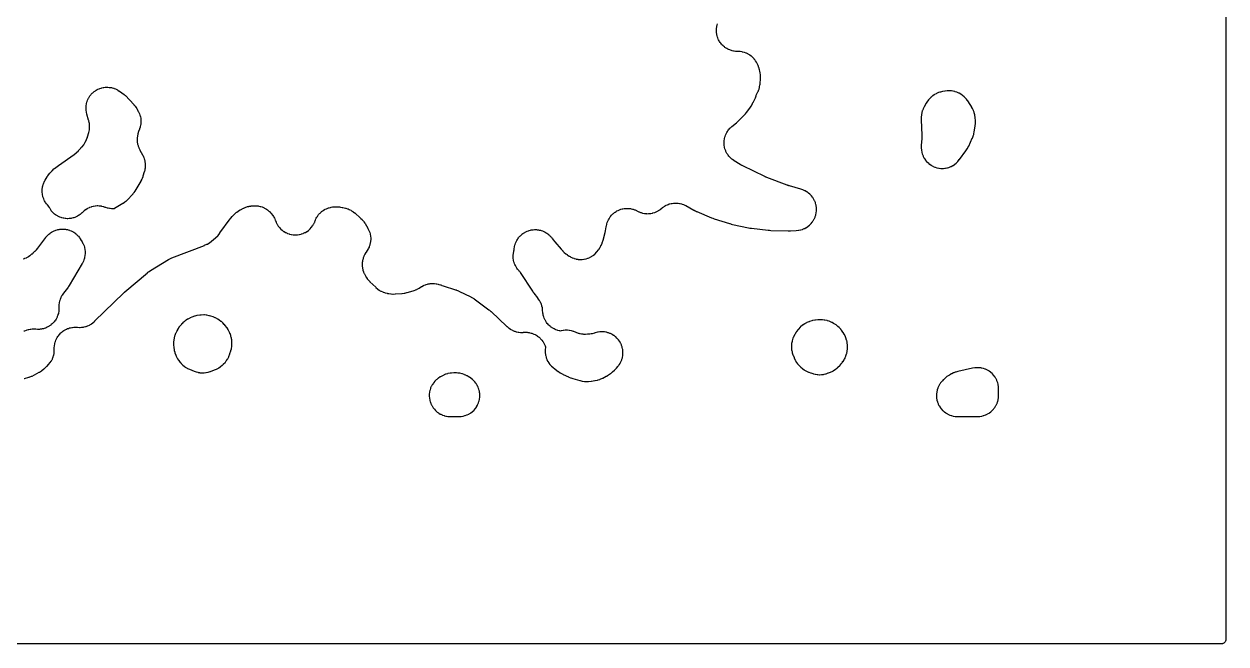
# Model space of a CAD drawing. Header units: millimetres. Extents: x 0 to 300, y 0 to 300.
# Drawn here: x 109.8 to 300.1, y -0.1 to 98 of the extents above; entities that cross this region are included whole.
import ezdxf

# ---------------------------------------------------------------- set-up
doc = ezdxf.new("R2010")
doc.units = ezdxf.units.MM
doc.layers.add('CUT', color=7, linetype='CONTINUOUS')

msp = doc.modelspace()

# ---------------------------------------------------------------- linework, layer by layer
at = {"layer": 'CUT'}
for points in [[(300.1235, 299.3054), (300.1235, 0.6946), (300.1187, 0.5967), (300.1072, 0.5191), (300.0882, 0.4431), (300.0617, 0.3692), (300.0282, 0.2983), (299.9879, 0.2311), (299.9412, 0.1681), (299.8885, 0.11), (299.8304, 0.0573), (299.7674, 0.0106), (299.7002, -0.0297), (299.6293, -0.0632), (299.5555, -0.0896), (299.4794, -0.1087), (299.4018, -0.1202), (299.3039, -0.125), (296.6235, -0.125), (3.375, -0.125)], [(109.7963, 41.8864), (109.8557, 41.9111), (110.5651, 42.1172), (110.6063, 42.1304), (110.9904, 42.2662), (111.0701, 42.2996), (111.4363, 42.478), (111.4746, 42.498), (112.2001, 42.9042), (112.2355, 42.9253), (112.5632, 43.1328), (112.6303, 43.1805), (112.9336, 43.4222), (112.9651, 43.4487), (113.412, 43.8463), (113.4393, 43.8718), (113.6903, 44.1182), (113.741, 44.173), (113.9022, 44.3658), (113.9472, 44.4253), (114.0887, 44.633), (114.1277, 44.6966), (114.2482, 44.9172), (114.2807, 44.9844), (114.379, 45.2157), (114.4048, 45.2857), (114.4799, 45.5255), (114.4987, 45.5977), (114.55, 45.8438), (114.5616, 45.9175), (114.5885, 46.1673), (114.5928, 46.2418), (114.5963, 46.6306), (114.5958, 46.6671), (114.5948, 46.6935), (114.596, 46.8078), (114.6094, 47.0263), (114.6221, 47.1399), (114.6574, 47.356), (114.6814, 47.4678), (114.7381, 47.6793), (114.7732, 47.7881), (114.8508, 47.9929), (114.8966, 48.0976), (114.9943, 48.2935), (115.0504, 48.3931), (115.1673, 48.5783), (115.233, 48.6718), (115.3678, 48.8444), (115.4426, 48.9308), (115.5941, 49.089), (115.6771, 49.1675), (115.8436, 49.3098), (115.9342, 49.3795), (116.1141, 49.5044), (116.2111, 49.5648), (116.4026, 49.671), (116.5052, 49.7213), (116.7064, 49.8078), (116.8136, 49.8476), (117.0224, 49.9135), (117.133, 49.9424), (117.3474, 49.987), (117.4603, 50.0047), (117.6781, 50.0277), (117.7922, 50.0339), (118.0112, 50.035), (118.1254, 50.0298), (118.2051, 50.0221), (118.2404, 50.0196), (118.5992, 50.002), (118.6727, 50.0019), (118.9199, 50.0137), (118.9931, 50.0207), (119.238, 50.0564), (119.3101, 50.0704), (119.5505, 50.1295), (119.6209, 50.1505), (119.8545, 50.2326), (119.9225, 50.2602), (120.1471, 50.3644), (120.2121, 50.3986), (120.4255, 50.524), (120.487, 50.5642), (120.6873, 50.7096), (120.7446, 50.7556), (121.004, 50.9853), (121.0309, 51.0103), (125.5365, 55.4061), (125.5495, 55.4186), (125.6128, 55.4784), (125.626, 55.4907), (125.6526, 55.515), (125.6681, 55.529), (125.744, 55.5959), (125.7598, 55.6096), (129.3481, 58.6611), (129.3639, 58.6743), (129.4143, 58.7156), (129.4848, 58.769), (129.7542, 58.957), (129.8128, 58.9952), (132.6535, 60.7284), (132.6679, 60.737), (132.7045, 60.7586), (132.7871, 60.8029), (133.114, 60.9612), (133.1929, 60.9957), (133.2022, 60.9994), (133.2114, 61.003), (138.3555, 62.9784), (138.3949, 62.9948), (138.7619, 63.16), (138.8377, 63.1993), (139.0849, 63.3459), (139.1558, 63.3935), (139.4767, 63.6363), (139.51, 63.663), (140.1143, 64.176), (140.1484, 64.2068), (140.4604, 64.5058), (140.5227, 64.5732), (140.7963, 64.9076), (140.8243, 64.9439), (142.4364, 67.1761), (142.4485, 67.1926), (142.4877, 67.2448), (142.5432, 67.3132), (142.7599, 67.5599), (142.8076, 67.6109), (143.1617, 67.9674), (143.2057, 68.0094), (143.4009, 68.186), (143.4952, 68.2626), (143.6834, 68.3995), (143.7854, 68.4657), (144.0135, 68.5969), (144.067, 68.6258), (144.5512, 68.8711), (144.5974, 68.8932), (144.8, 68.9846), (144.8953, 69.0225), (145.081, 69.0869), (145.1793, 69.1161), (145.37, 69.1635), (145.4706, 69.1838), (145.6902, 69.2178), (145.741, 69.2245), (145.9607, 69.2485), (146.0152, 69.2531), (146.252, 69.2675), (146.3615, 69.2689), (146.5711, 69.2615), (146.6802, 69.2524), (146.8882, 69.2248), (146.9959, 69.2053), (147.2003, 69.158), (147.3056, 69.1282), (147.5045, 69.0614), (147.6065, 69.0217), (147.7981, 68.9362), (147.8958, 68.8868), (148.0783, 68.7833), (148.1708, 68.7248), (148.3425, 68.6043), (148.429, 68.5371), (148.5884, 68.4007), (148.668, 68.3256), (148.8326, 68.1547), (148.8696, 68.1144), (148.9648, 68.0055), (148.9978, 67.9661), (149.1366, 67.7921), (149.197, 67.7089), (149.3055, 67.5446), (149.3582, 67.4564), (149.4514, 67.2829), (149.4959, 67.1903), (149.5832, 66.9856), (149.6023, 66.9378), (149.6994, 66.678), (149.7286, 66.6102), (149.8378, 66.387), (149.8734, 66.3224), (150.0037, 66.1108), (150.0454, 66.05), (150.1956, 65.8521), (150.2429, 65.7955), (150.4116, 65.6131), (150.4643, 65.5614), (150.6498, 65.3962), (150.7072, 65.3499), (150.9079, 65.2034), (150.9696, 65.1629), (151.1835, 65.0366), (151.2488, 65.0022), (151.474, 64.8972), (151.5423, 64.8693), (151.7766, 64.7867), (151.8473, 64.7655), (152.0885, 64.706), (152.1609, 64.6918), (152.4067, 64.6559), (152.4802, 64.6488), (152.7283, 64.6369), (152.8021, 64.637), (153.0503, 64.6492), (153.1237, 64.6564), (153.3695, 64.6926), (153.4419, 64.7069), (153.683, 64.7668), (153.7536, 64.788), (153.9878, 64.871), (154.0561, 64.899), (154.2811, 65.0043), (154.3464, 65.0387), (154.5601, 65.1654), (154.6217, 65.206), (154.8222, 65.3527), (154.8796, 65.3991), (155.0649, 65.5646), (155.1175, 65.6163), (155.2859, 65.799), (155.3332, 65.8556), (155.4831, 66.0537), (155.5247, 66.1147), (155.6547, 66.3264), (155.6902, 66.391), (155.7991, 66.6144), (155.8282, 66.6822), (155.9081, 66.8967), (155.9296, 66.9503), (156.0285, 67.1797), (156.0794, 67.2831), (156.187, 67.4761), (156.2481, 67.5739), (156.3746, 67.755), (156.4453, 67.8461), (156.5894, 68.0135), (156.669, 68.097), (156.8293, 68.249), (156.9169, 68.324), (157.0917, 68.4591), (157.1864, 68.5248), (157.374, 68.6415), (157.4749, 68.6974), (157.6733, 68.7945), (157.7793, 68.8399), (157.9866, 68.9165), (158.0966, 68.951), (158.3105, 69.0062), (158.4235, 69.0294), (158.6419, 69.0627), (158.7566, 69.0743), (159.0061, 69.0869), (159.0638, 69.0884), (159.4016, 69.0883), (159.47, 69.0862), (159.766, 69.0683), (159.9018, 69.0519), (160.1935, 68.9987), (160.2604, 68.9844), (160.7178, 68.8722), (160.7706, 68.8579), (160.998, 68.7904), (161.1014, 68.7542), (161.2958, 68.6755), (161.3952, 68.6296), (161.5812, 68.5325), (161.6757, 68.4773), (161.8515, 68.3629), (161.9403, 68.2988), (162.1258, 68.151), (162.1678, 68.1158), (163.0964, 67.2997), (163.1406, 67.2588), (163.3272, 67.0764), (163.4088, 66.9878), (163.5559, 66.8099), (163.6277, 66.7132), (163.7719, 66.4957), (163.8038, 66.4446), (164.2236, 65.7324), (164.2518, 65.6816), (164.3684, 65.4587), (164.4168, 65.3532), (164.4993, 65.1466), (164.5368, 65.0367), (164.5978, 64.8227), (164.6239, 64.7096), (164.6628, 64.4906), (164.6773, 64.3753), (164.6937, 64.1535), (164.6964, 64.0374), (164.6902, 63.815), (164.681, 63.6993), (164.6522, 63.4787), (164.6313, 63.3645), (164.5802, 63.148), (164.5478, 63.0365), (164.475, 62.8263), (164.4314, 62.7186), (164.3375, 62.5169), (164.2832, 62.4143), (164.1544, 62.1982), (164.1234, 62.1491), (163.9501, 61.8895), (163.9309, 61.8591), (163.756, 61.5682), (163.7219, 61.5048), (163.6172, 61.2861), (163.5893, 61.2197), (163.5058, 60.9921), (163.4842, 60.9234), (163.4226, 60.6889), (163.4076, 60.6185), (163.3685, 60.3792), (163.3602, 60.3076), (163.3439, 60.0657), (163.3424, 59.9937), (163.3491, 59.7513), (163.3544, 59.6796), (163.384, 59.4389), (163.3961, 59.3679), (163.4533, 59.1083), (163.4717, 59.04), (163.5485, 58.8003), (163.5727, 58.7351), (163.6642, 58.5195), (163.6943, 58.4568), (163.8494, 58.1681), (163.8666, 58.1378), (163.9224, 58.0444), (163.9403, 58.0159), (164.115, 57.751), (164.1545, 57.6965), (164.2956, 57.5191), (164.3397, 57.4683), (164.5583, 57.2384), (164.5821, 57.2145), (165.4856, 56.3447), (165.5125, 56.32), (165.7719, 56.0932), (165.8292, 56.0479), (166.0292, 55.9044), (166.0905, 55.8647), (166.3034, 55.7412), (166.3683, 55.7076), (166.5921, 55.605), (166.6599, 55.5778), (166.8924, 55.4972), (166.9625, 55.4766), (167.2974, 55.3956), (167.3331, 55.3879), (167.5243, 55.3512), (167.558, 55.3455), (167.8769, 55.2992), (167.9449, 55.2924), (168.1748, 55.2799), (168.2432, 55.2792), (168.5652, 55.2907), (168.5993, 55.2927), (169.6263, 55.3756), (169.6639, 55.3795), (170.0165, 55.4257), (170.0907, 55.4392), (170.4369, 55.52), (170.4734, 55.5295), (171.3927, 55.7929), (171.4253, 55.8031), (171.7311, 55.9058), (171.7949, 55.9305), (172.006, 56.0233), (172.0673, 56.0536), (172.3497, 56.2094), (172.3793, 56.2266), (172.756, 56.4572), (172.807, 56.4867), (173.0312, 56.6084), (173.1374, 56.6592), (173.3457, 56.7458), (173.4566, 56.7854), (173.6728, 56.8501), (173.7872, 56.8779), (174.0088, 56.92), (174.1255, 56.9359), (174.3503, 56.9549), (174.468, 56.9587), (174.6935, 56.9544), (174.811, 56.946), (175.0349, 56.9184), (175.1508, 56.898), (175.3707, 56.8475), (175.4839, 56.8152), (175.7253, 56.7327), (175.7805, 56.7122), (175.8975, 56.6654), (175.9365, 56.651), (176.1592, 56.5756), (176.179, 56.5692), (178.1326, 55.9673), (178.1521, 55.9611), (178.2138, 55.9409), (178.2964, 55.9102), (178.5995, 55.7841), (178.6632, 55.7553), (180.559, 54.8267), (180.5744, 54.819), (180.6132, 54.7993), (180.6965, 54.7524), (181.0111, 54.5576), (181.0839, 54.5085), (181.0921, 54.5025), (181.1002, 54.4965), (183.393, 52.7885), (183.4087, 52.7766), (183.4826, 52.7195), (183.5066, 52.7005), (183.544, 52.6699), (183.5524, 52.663), (183.6022, 52.6216), (183.6173, 52.6088), (183.6879, 52.5479), (183.7109, 52.5276), (183.7466, 52.4951), (183.7546, 52.4878), (186.2701, 50.1553), (186.2984, 50.1303), (186.5713, 49.9014), (186.6316, 49.8557), (186.8418, 49.7124), (186.9063, 49.673), (187.1297, 49.5512), (187.1977, 49.5184), (187.4321, 49.4194), (187.5031, 49.3935), (187.7462, 49.3182), (187.8194, 49.2995), (188.0687, 49.2488), (188.1434, 49.2374), (188.3966, 49.2117), (188.472, 49.2078), (188.7265, 49.2073), (188.802, 49.2109), (188.8437, 49.215), (188.8999, 49.2191), (189.1435, 49.2309), (189.2561, 49.2307), (189.4716, 49.2198), (189.5837, 49.2086), (189.797, 49.1764), (189.9074, 49.1542), (190.1166, 49.1011), (190.2242, 49.0681), (190.4271, 48.9947), (190.531, 48.9512), (190.7256, 48.8581), (190.8247, 48.8046), (191.0092, 48.6928), (191.1025, 48.6297), (191.2751, 48.5002), (191.3617, 48.4283), (191.5207, 48.2824), (191.5998, 48.2022), (191.7436, 48.0414), (191.8144, 47.9538), (191.9416, 47.7795), (192.0034, 47.6854), (192.1128, 47.4994), (192.1651, 47.3997), (192.2556, 47.2038), (192.2977, 47.0994), (192.3685, 46.8955), (192.3827, 46.8467), (192.3706, 46.7792), (192.3387, 46.5341), (192.3327, 46.461), (192.3246, 46.2139), (192.3257, 46.1405), (192.3415, 45.8938), (192.3497, 45.8209), (192.3891, 45.5769), (192.4043, 45.5051), (192.4671, 45.266), (192.4892, 45.196), (192.5747, 44.9641), (192.6034, 44.8966), (192.711, 44.674), (192.746, 44.6096), (192.8745, 44.3984), (192.9157, 44.3376), (193.0639, 44.1398), (193.1107, 44.0833), (193.2774, 43.9007), (193.3294, 43.849), (193.5129, 43.6833), (193.5697, 43.6368), (193.8476, 43.4308), (193.8776, 43.4097), (193.893, 43.3994), (193.9063, 43.3888), (194.3764, 43.0309), (194.4084, 43.0078), (194.7157, 42.7982), (194.7831, 42.7572), (195.1105, 42.5806), (195.1457, 42.5627), (196.0149, 42.1504), (196.0453, 42.1368), (196.3342, 42.015), (196.3966, 41.9919), (196.695, 41.8957), (196.7269, 41.8862), (197.8078, 41.5896), (197.8423, 41.581), (198.1693, 41.5075), (198.2393, 41.4952), (198.5716, 41.4526), (198.607, 41.4489), (198.6412, 41.4461), (198.6855, 41.4438), (199.103, 41.4345), (199.1916, 41.4377), (199.6073, 41.477), (199.6513, 41.4824), (200.196, 41.5662), (200.2371, 41.5736), (200.6228, 41.6549), (200.7036, 41.6766), (200.971, 41.7645), (201.0489, 41.795), (201.4074, 41.9585), (201.445, 41.9769), (202.0004, 42.268), (202.0294, 42.284), (202.299, 42.4406), (202.3547, 42.4763), (202.5369, 42.6045), (202.5892, 42.6449), (202.6289, 42.6783), (202.696, 42.7217), (202.9308, 42.8932), (202.9975, 42.9481), (203.2969, 43.224), (203.3279, 43.2541), (203.5912, 43.5261), (203.6169, 43.554), (203.8523, 43.8226), (203.8993, 43.8821), (203.9544, 43.9592), (203.9857, 43.9982), (204.0303, 44.0596), (204.1697, 44.2738), (204.2079, 44.3393), (204.3253, 44.5663), (204.3567, 44.6353), (204.4509, 44.8729), (204.4754, 44.9447), (204.5454, 45.1904), (204.5625, 45.2643), (204.6077, 45.5158), (204.6174, 45.5911), (204.6373, 45.8458), (204.6394, 45.9217), (204.6338, 46.1772), (204.6284, 46.2528), (204.5973, 46.5065), (204.5844, 46.5812), (204.5282, 46.8305), (204.5079, 46.9036), (204.4271, 47.146), (204.3996, 47.2167), (204.2951, 47.4499), (204.2606, 47.5175), (204.1334, 47.7391), (204.0924, 47.8029), (203.9437, 48.0107), (203.8965, 48.0701), (203.7278, 48.2621), (203.675, 48.3165), (203.488, 48.4907), (203.43, 48.5396), (203.2266, 48.6942), (203.164, 48.7371), (202.9461, 48.8707), (202.8796, 48.9071), (202.6495, 49.0183), (202.5797, 49.0479), (202.3397, 49.1357), (202.2672, 49.1581), (202.0197, 49.2215), (201.9453, 49.2366), (201.6927, 49.275), (201.6172, 49.2827), (201.362, 49.2957), (201.2861, 49.2957), (201.0309, 49.2832), (200.9554, 49.2758), (200.7027, 49.2379), (200.6283, 49.2229), (200.2458, 49.1258), (200.2301, 49.1216), (200.1895, 49.1104), (200.1437, 49.0985), (200.1333, 49.0958), (199.7603, 49.0025), (199.7405, 48.9978), (199.6676, 48.9809), (199.6019, 48.9677), (199.4076, 48.9347), (199.3135, 48.9227), (199.1152, 48.9057), (199.0579, 48.9023), (199.022, 48.901), (199.0099, 48.9007), (198.7167, 48.8935), (198.6674, 48.8934), (198.454, 48.8974), (198.3557, 48.9036), (198.168, 48.9234), (198.0705, 48.938), (197.861, 48.9787), (197.8328, 48.9848), (197.679, 49.0313), (197.6226, 49.0499), (196.8634, 49.3233), (196.8285, 49.3349), (196.4977, 49.4363), (196.4266, 49.4544), (196.1844, 49.5036), (196.1118, 49.5148), (195.866, 49.5405), (195.7927, 49.5446), (195.5455, 49.5464), (195.4722, 49.5434), (195.226, 49.5215), (195.1533, 49.5114), (194.9104, 49.4658), (194.839, 49.4488), (194.7577, 49.4252), (194.6317, 49.4447), (194.5241, 49.4668), (194.3201, 49.5189), (194.2151, 49.5513), (194.0171, 49.6228), (193.9156, 49.6651), (193.7254, 49.7554), (193.6286, 49.8073), (193.4479, 49.9154), (193.3565, 49.9764), (193.1871, 50.1015), (193.102, 50.1709), (192.9455, 50.3117), (192.8674, 50.3891), (192.7252, 50.5443), (192.6549, 50.6288), (192.5283, 50.797), (192.4665, 50.8879), (192.3567, 51.0675), (192.3039, 51.1639), (192.2119, 51.3532), (192.1686, 51.4543), (192.0953, 51.6516), (192.062, 51.7563), (192.0079, 51.9598), (191.9849, 52.0672), (191.9507, 52.275), (191.9381, 52.3841), (191.9222, 52.6217), (191.9199, 52.6766), (191.9192, 52.7128), (191.9141, 52.7882), (191.8841, 53.0409), (191.8715, 53.1154), (191.8167, 53.3638), (191.7967, 53.4367), (191.7174, 53.6785), (191.6904, 53.749), (191.5875, 53.9818), (191.5535, 54.0493), (191.4281, 54.2706), (191.3876, 54.3344), (191.1821, 54.6253), (191.1595, 54.6556), (190.5644, 55.4147), (190.5546, 55.4274), (190.5099, 55.4862), (190.4957, 55.5052), (190.471, 55.5391), (190.4652, 55.5471), (190.4348, 55.5896), (190.4256, 55.6027), (190.3835, 55.6633), (190.3701, 55.683), (190.3469, 55.7179), (190.3415, 55.7262), (188.4097, 58.6907), (188.3575, 58.7615), (188.2974, 58.8259), (188.2151, 58.9043), (188.1395, 58.9836), (188.0022, 59.1424), (187.9345, 59.2286), (187.8131, 59.3998), (187.7541, 59.4921), (187.6496, 59.6742), (187.5997, 59.7717), (187.5132, 59.9629), (187.4729, 60.0648), (187.4052, 60.2635), (187.3749, 60.3688), (187.3265, 60.573), (187.3064, 60.6807), (187.2779, 60.8887), (187.2683, 60.9978), (187.2598, 61.2075), (187.2607, 61.3171), (187.2725, 61.5267), (187.2839, 61.6356), (187.3182, 61.8595), (187.3403, 61.9682), (187.341, 61.9707), (187.3556, 62.0424), (187.3584, 62.0604), (187.3678, 62.113), (187.3973, 62.2583), (187.4095, 62.3428), (187.4167, 62.4244), (187.423, 62.4798), (187.4559, 62.7192), (187.4765, 62.8288), (187.5262, 63.0367), (187.5574, 63.1438), (187.6272, 63.3458), (187.6688, 63.4493), (187.7579, 63.6435), (187.8094, 63.7425), (187.9171, 63.927), (187.978, 64.0205), (188.1033, 64.1937), (188.173, 64.2807), (188.3146, 64.4408), (188.3925, 64.5206), (188.5491, 64.6661), (188.6344, 64.7379), (188.8045, 64.8674), (188.8964, 64.9305), (189.0783, 65.0428), (189.1759, 65.0966), (189.3679, 65.1905), (189.4704, 65.2346), (189.6706, 65.3093), (189.7769, 65.3431), (189.9835, 65.3979), (190.0926, 65.4212), (190.3035, 65.4555), (190.4144, 65.468), (190.6276, 65.4815), (190.7392, 65.4831), (190.9528, 65.4758), (191.0639, 65.4665), (191.2758, 65.4382), (191.3855, 65.4181), (191.5935, 65.3693), (191.7008, 65.3386), (191.9031, 65.2697), (192.0068, 65.2286), (192.2014, 65.1403), (192.3006, 65.0893), (192.4856, 64.9823), (192.5793, 64.9218), (192.753, 64.7973), (192.8404, 64.728), (193.0011, 64.5871), (193.0813, 64.5095), (193.2274, 64.3536), (193.2996, 64.2686), (193.4469, 64.077), (193.4798, 64.0319), (193.5938, 63.8674), (193.6257, 63.8246), (193.8145, 63.5895), (193.8316, 63.569), (194.8418, 62.3974), (194.871, 62.3604), (194.8919, 62.3351), (195.0941, 62.1008), (195.1391, 62.053), (195.2975, 61.8987), (195.3465, 61.855), (195.5859, 61.6589), (195.6118, 61.6387), (195.7788, 61.5136), (195.8094, 61.4918), (196.1026, 61.2941), (196.1668, 61.2552), (196.2701, 61.1995), (196.3164, 61.1728), (196.3838, 61.1382), (196.3892, 61.1353), (196.393, 61.1335), (196.5394, 61.0583), (196.6072, 61.0276), (196.8403, 60.9354), (196.9108, 60.9115), (197.1518, 60.8425), (197.2242, 60.8256), (197.4708, 60.7806), (197.5446, 60.7708), (197.7944, 60.7502), (197.8688, 60.7477), (198.1195, 60.7515), (198.1937, 60.7563), (198.4428, 60.7846), (198.5162, 60.7967), (198.7613, 60.8492), (198.8332, 60.8684), (199.072, 60.9447), (199.1417, 60.9708), (199.3719, 61.07), (199.4387, 61.1028), (199.6581, 61.2241), (199.7214, 61.2633), (199.9278, 61.4055), (199.987, 61.4506), (200.1785, 61.6123), (200.233, 61.663), (200.4566, 61.8928), (200.5111, 61.9553), (200.7608, 62.2752), (200.8125, 62.3505), (201.0347, 62.7191), (201.0571, 62.7589), (201.1508, 62.9379), (201.1691, 62.9753), (201.3321, 63.3332), (201.3625, 63.4109), (201.4853, 63.7844), (201.4972, 63.8244), (201.8192, 65.0218), (201.8244, 65.0422), (201.8797, 65.2731), (201.8883, 65.3142), (201.9308, 65.5478), (201.9342, 65.5685), (202.0001, 65.9981), (202.0101, 66.054), (202.0594, 66.2949), (202.0877, 66.4048), (202.1523, 66.6124), (202.1914, 66.719), (202.2763, 66.9191), (202.3257, 67.0213), (202.4301, 67.212), (202.4895, 67.3087), (202.6123, 67.4881), (202.681, 67.5785), (202.8211, 67.7448), (202.8985, 67.8278), (203.0544, 67.9794), (203.1396, 68.0543), (203.3098, 68.1896), (203.4021, 68.2557), (203.5849, 68.3734), (203.6833, 68.43), (203.8769, 68.5289), (203.9804, 68.5755), (204.1829, 68.6547), (204.2905, 68.6907), (204.4999, 68.7493), (204.6106, 68.7745), (204.8247, 68.812), (204.9373, 68.826), (205.1542, 68.8421), (205.2676, 68.8448), (205.485, 68.8392), (205.5982, 68.8307), (205.8139, 68.8035), (205.9257, 68.7837), (206.1376, 68.7352), (206.2468, 68.7044), (206.4529, 68.6351), (206.5586, 68.5936), (206.7826, 68.4924), (206.8338, 68.4678), (207.1341, 68.3137), (207.2007, 68.2835), (207.4295, 68.1928), (207.4986, 68.1691), (207.7351, 68.1007), (207.8062, 68.0838), (208.0481, 68.0384), (208.1205, 68.0284), (208.3657, 68.0065), (208.4387, 68.0035), (208.6848, 68.0052), (208.7578, 68.0092), (209.0026, 68.0346), (209.0749, 68.0456), (209.3162, 68.0943), (209.387, 68.1122), (209.6225, 68.1839), (209.6913, 68.2085), (209.9188, 68.3025), (209.9849, 68.3336), (210.2024, 68.449), (210.2652, 68.4863), (210.4705, 68.6221), (210.5295, 68.6652), (210.8576, 68.9308), (210.8637, 68.9351), (210.9213, 68.9804), (211.103, 69.1127), (211.1964, 69.1739), (211.3809, 69.2824), (211.4799, 69.3342), (211.6742, 69.424), (211.7777, 69.4659), (211.9798, 69.5363), (212.087, 69.5679), (212.2951, 69.6181), (212.4048, 69.639), (212.6168, 69.6687), (212.728, 69.6788), (212.9419, 69.6875), (213.0536, 69.6867), (213.2673, 69.6745), (213.3783, 69.6627), (213.5898, 69.6296), (213.6992, 69.607), (213.9064, 69.5534), (214.0131, 69.5201), (214.214, 69.4465), (214.3169, 69.403), (214.5349, 69.2979), (214.5847, 69.2724), (215.8784, 68.5687), (215.8944, 68.5602), (216.0762, 68.4669), (216.1088, 68.4511), (216.2949, 68.3665), (216.3114, 68.3592), (218.64, 67.3663), (218.6572, 67.3592), (218.8528, 67.2815), (218.8877, 67.2686), (219.0868, 67.2005), (219.1044, 67.1947), (221.529, 66.4311), (221.5462, 66.4259), (221.7417, 66.3694), (221.7765, 66.3602), (221.9745, 66.313), (221.992, 66.309), (224.4956, 65.7744), (224.5133, 65.7709), (224.7133, 65.7331), (224.7488, 65.7273), (224.9505, 65.699), (224.9683, 65.6967), (227.6228, 65.3885), (227.6397, 65.3867), (227.8315, 65.3688), (227.8655, 65.3663), (228.0579, 65.357), (228.0749, 65.3564), (230.784, 65.2861), (230.7983, 65.2858), (230.9733, 65.2846), (231.0035, 65.285), (231.1637, 65.2902), (231.1784, 65.2908), (232.0415, 65.3358), (232.0784, 65.3386), (232.4239, 65.3735), (232.4968, 65.3844), (232.7401, 65.4331), (232.8116, 65.4511), (233.049, 65.5232), (233.1184, 65.5479), (233.3478, 65.6427), (233.4145, 65.674), (233.6336, 65.7905), (233.6969, 65.8282), (233.9038, 65.9654), (233.9631, 66.009), (234.1557, 66.1655), (234.2105, 66.2147), (234.3871, 66.3892), (234.4369, 66.4434), (234.5957, 66.6342), (234.64, 66.693), (234.7796, 66.8982), (234.8181, 66.9611), (234.9371, 67.1788), (234.9693, 67.2451), (235.0667, 67.4733), (235.0923, 67.5424), (235.1672, 67.779), (235.186, 67.8503), (235.2376, 68.093), (235.2494, 68.1658), (235.2773, 68.4124), (235.282, 68.4859), (235.2858, 68.734), (235.2834, 68.8077), (235.2632, 69.055), (235.2536, 69.1281), (235.2096, 69.3723), (235.193, 69.4441), (235.1255, 69.6829), (235.1021, 69.7528), (235.0118, 69.9839), (234.9817, 70.0512), (234.8694, 70.2725), (234.833, 70.3365), (234.6998, 70.546), (234.6573, 70.6061), (234.5045, 70.8017), (234.4564, 70.8575), (234.2853, 71.0373), (234.232, 71.0882), (234.0444, 71.2506), (233.9864, 71.2961), (233.7839, 71.4396), (233.7218, 71.4792), (233.5064, 71.6024), (233.4408, 71.6359), (233.2144, 71.7377), (233.1458, 71.7646), (232.8168, 71.8757), (232.7816, 71.8866), (231.003, 72.3926), (230.9873, 72.3971), (230.9157, 72.4186), (230.8927, 72.4258), (230.8523, 72.4388), (230.8428, 72.442), (230.7926, 72.4587), (230.7772, 72.4639), (230.7066, 72.4885), (230.6839, 72.4967), (230.6442, 72.5115), (230.6348, 72.5151), (227.4161, 73.7472), (227.4018, 73.7528), (227.3365, 73.7788), (227.3155, 73.7874), (227.2787, 73.8029), (227.27, 73.8066), (227.2244, 73.8263), (227.2104, 73.8325), (227.1461, 73.8612), (227.1255, 73.8707), (227.0894, 73.8877), (227.0809, 73.8918), (223.6244, 75.5563), (223.6068, 75.565), (223.5242, 75.6065), (223.4972, 75.6205), (223.455, 75.6432), (223.4456, 75.6483), (223.3893, 75.6792), (223.3722, 75.6888), (223.2918, 75.7347), (223.2657, 75.7501), (223.2247, 75.775), (223.2156, 75.7806), (222.2426, 76.3842), (222.1949, 76.4155), (221.9915, 76.5563), (221.901, 76.6258), (221.7346, 76.7677), (221.6515, 76.846), (221.5, 77.0037), (221.4252, 77.0899), (221.2902, 77.2621), (221.2244, 77.3553), (221.1074, 77.5401), (221.0512, 77.6394), (220.9532, 77.835), (220.9073, 77.9395), (220.8294, 78.1438), (220.7941, 78.2524), (220.737, 78.4635), (220.7128, 78.5751), (220.6771, 78.7908), (220.6641, 78.9043), (220.6502, 79.1225), (220.6487, 79.2367), (220.6566, 79.4552), (220.6665, 79.569), (220.6963, 79.7856), (220.7175, 79.8978), (220.7688, 80.1104), (220.8012, 80.2199), (220.8735, 80.4263), (220.9166, 80.532), (221.0092, 80.7301), (221.0627, 80.831), (221.1747, 81.0188), (221.2379, 81.1138), (221.3681, 81.2896), (221.4406, 81.3778), (221.5877, 81.5396), (221.6687, 81.6201), (221.8525, 81.7855), (221.8959, 81.8226), (222.5988, 82.3941), (222.6139, 82.4068), (222.7831, 82.5518), (222.8124, 82.5782), (222.9738, 82.7318), (222.9879, 82.7455), (223.7684, 83.5275), (223.787, 83.5468), (223.9929, 83.7682), (224.0279, 83.8086), (224.2177, 84.0439), (224.2341, 84.065), (224.6917, 84.6749), (224.7151, 84.7078), (224.927, 85.024), (224.9684, 85.0934), (225.1455, 85.4303), (225.1634, 85.4665), (225.2161, 85.5811), (225.2255, 85.5953), (225.2465, 85.6284), (225.4356, 85.9457), (225.4722, 86.015), (225.5832, 86.2544), (225.6124, 86.3271), (225.7325, 86.6763), (225.7443, 86.7137), (225.7566, 86.7564), (226.0079, 87.303), (226.023, 87.3379), (226.1564, 87.671), (226.1811, 87.743), (226.2521, 87.9893), (226.2695, 88.0634), (226.334, 88.4164), (226.3399, 88.454), (226.3832, 88.7845), (226.3868, 88.8174), (226.4139, 89.1279), (226.4168, 89.194), (226.4168, 89.5057), (226.416, 89.5388), (226.4013, 89.877), (226.3979, 89.9226), (226.3534, 90.3509), (226.3385, 90.4411), (226.2428, 90.861), (226.2313, 90.9052), (226.1917, 91.0407), (226.1779, 91.0833), (226.0359, 91.4809), (226.0008, 91.5634), (225.8288, 91.9096), (225.7891, 91.9798), (225.6309, 92.2281), (225.5895, 92.2869), (225.4407, 92.4778), (225.3939, 92.5324), (225.2277, 92.7084), (225.176, 92.7583), (224.9939, 92.9179), (224.9377, 92.9626), (224.7414, 93.1043), (224.6812, 93.1436), (224.4723, 93.2661), (224.4087, 93.2994), (224.1893, 93.4017), (224.1228, 93.4289), (223.8946, 93.5099), (223.8258, 93.5308), (223.5911, 93.5899), (223.5206, 93.6041), (223.1912, 93.6547), (223.1224, 93.662), (222.7178, 93.6868), (222.6881, 93.6881), (222.5819, 93.6904), (222.4723, 93.6981), (222.263, 93.7231), (222.1546, 93.7413), (221.9487, 93.7863), (221.8426, 93.815), (221.642, 93.8796), (221.5391, 93.9183), (221.3457, 94.0019), (221.247, 94.0504), (221.0625, 94.1523), (220.9689, 94.2101), (220.7952, 94.3292), (220.7076, 94.3957), (220.5461, 94.5311), (220.4654, 94.6058), (220.3177, 94.7561), (220.2445, 94.8381), (220.112, 95.002), (220.0471, 95.0907), (219.931, 95.2666), (219.8749, 95.3612), (219.7763, 95.5474), (219.7296, 95.6469), (219.6494, 95.8418), (219.6125, 95.9454), (219.5514, 96.1471), (219.5247, 96.2537), (219.4834, 96.4603), (219.467, 96.5691), (219.4458, 96.7787), (219.44, 96.8885), (219.4391, 97.0992), (219.4439, 97.2091), (219.4633, 97.4189), (219.4787, 97.5278), (219.5182, 97.7348), (219.544, 97.8417), (219.6033, 98.0439)], [(109.645, 60.836), (109.8819, 60.9099), (109.951, 60.9352), (110.1797, 61.0318), (110.2461, 61.0637), (110.4642, 61.1819), (110.5272, 61.2201), (110.733, 61.3589), (110.792, 61.403), (111.0597, 61.6242), (111.0875, 61.6483), (111.2216, 61.7705), (111.2436, 61.7913), (111.3516, 61.8979), (111.5195, 62.0418), (111.5678, 62.087), (111.7239, 62.2464), (111.7681, 62.2956), (111.9663, 62.5368), (111.9867, 62.5628), (113.2291, 64.2165), (113.2636, 64.2602), (113.4178, 64.4457), (113.493, 64.5278), (113.6447, 64.6778), (113.7276, 64.7521), (113.8932, 64.8866), (113.9829, 64.9525), (114.1609, 65.0702), (114.2566, 65.1271), (114.4452, 65.2268), (114.546, 65.274), (114.7434, 65.3549), (114.8484, 65.3921), (115.0528, 65.4534), (115.1608, 65.4801), (115.3702, 65.5211), (115.4804, 65.5372), (115.6927, 65.5576), (115.804, 65.5628), (116.0173, 65.5624), (116.1285, 65.5567), (116.3408, 65.5355), (116.4509, 65.519), (116.6601, 65.4772), (116.7681, 65.45), (116.9722, 65.388), (117.077, 65.3504), (117.2741, 65.2687), (117.3748, 65.2211), (117.5629, 65.1206), (117.6585, 65.0634), (117.8359, 64.945), (117.9254, 64.8788), (118.0905, 64.7437), (118.1731, 64.669), (118.3242, 64.5184), (118.3991, 64.436), (118.5348, 64.2714), (118.6014, 64.1821), (118.7359, 63.9819), (118.7658, 63.9349), (118.9871, 63.568), (119.0147, 63.5196), (119.1291, 63.307), (119.1771, 63.2064), (119.2595, 63.0094), (119.2974, 62.9046), (119.3601, 62.7005), (119.3876, 62.5925), (119.4301, 62.3833), (119.4469, 62.2731), (119.4688, 62.0607), (119.4747, 61.9494), (119.4758, 61.7359), (119.4708, 61.6246), (119.451, 61.412), (119.4352, 61.3017), (119.3947, 61.0921), (119.3683, 60.9838), (119.3075, 60.7791), (119.2706, 60.674), (119.1901, 60.4762), (119.1431, 60.3752), (119.0307, 60.1615), (119.0036, 60.1128), (116.9582, 56.6474), (116.9402, 56.6179), (116.851, 56.4768), (116.8321, 56.4478), (116.7952, 56.3931), (116.7754, 56.3648), (116.6778, 56.2293), (116.6572, 56.2015), (116.0604, 55.4236), (116.0387, 55.394), (115.8414, 55.1092), (115.8025, 55.0469), (115.6818, 54.8308), (115.6491, 54.7649), (115.5498, 54.5382), (115.5236, 54.4695), (115.4467, 54.2343), (115.4273, 54.1634), (115.3735, 53.9218), (115.361, 53.8494), (115.3307, 53.6037), (115.3253, 53.5304), (115.3189, 53.283), (115.3189, 53.2463), (115.3191, 53.2361), (115.3248, 52.9668), (115.3219, 52.8576), (115.306, 52.6459), (115.2924, 52.5361), (115.2561, 52.3272), (115.2319, 52.2192), (115.1756, 52.0148), (115.141, 51.9097), (115.0651, 51.7117), (115.0205, 51.6104), (114.9257, 51.4207), (114.8715, 51.3242), (114.7588, 51.1446), (114.6955, 51.0538), (114.5659, 50.886), (114.4941, 50.8018), (114.3489, 50.6473), (114.2692, 50.5705), (114.1097, 50.4308), (114.023, 50.3621), (113.8506, 50.2385), (113.7577, 50.1785), (113.5741, 50.0723), (113.4758, 50.0216), (113.2828, 49.9336), (113.18, 49.8927), (112.9795, 49.8239), (112.8732, 49.7931), (112.6669, 49.7441), (112.5581, 49.7237), (112.348, 49.695), (112.2378, 49.6853), (112.0259, 49.677), (111.9152, 49.678), (111.6759, 49.6919), (111.6207, 49.6965), (111.5051, 49.7089), (111.4307, 49.7132), (111.1793, 49.7153), (111.1048, 49.7122), (110.8545, 49.6897), (110.7806, 49.6794), (110.5337, 49.6324), (110.4612, 49.6149), (110.2201, 49.5439), (110.1496, 49.5193), (109.849, 49.3977), (109.789, 49.3754)]]:
    msp.add_lwpolyline(points, dxfattribs=at)
for points in [[(116.929, 67.2193), (116.718, 67.2114), (116.6078, 67.2126), (116.3971, 67.2251), (116.2876, 67.237), (116.079, 67.2698), (115.9711, 67.2921), (115.7667, 67.3449), (115.6615, 67.3776), (115.4631, 67.4498), (115.3616, 67.4925), (115.1711, 67.5836), (115.0741, 67.6359), (114.8934, 67.7449), (114.8019, 67.8063), (114.6325, 67.9323), (114.5474, 68.0023), (114.3909, 68.1441), (114.313, 68.2219), (114.1709, 68.3781), (114.1008, 68.4631), (114.0824, 68.4878), (113.9837, 68.6909), (113.948, 68.7562), (113.8168, 68.9701), (113.7748, 69.0315), (113.5485, 69.3303), (113.5326, 69.3506), (113.5195, 69.3666), (113.5088, 69.38), (113.398, 69.5207), (113.3636, 69.5668), (113.2196, 69.7699), (113.158, 69.8669), (113.0494, 70.0584), (112.9978, 70.1611), (112.909, 70.3626), (112.8681, 70.47), (112.8, 70.6794), (112.7701, 70.7903), (112.7235, 71.0056), (112.7049, 71.119), (112.6802, 71.3378), (112.6731, 71.4525), (112.6706, 71.6726), (112.675, 71.7851), (112.6756, 71.7929), (112.6947, 72.0068), (112.7048, 72.0784), (112.7289, 72.2147), (112.745, 72.2982), (112.7648, 72.3847), (112.8248, 72.5966), (112.8616, 72.7055), (112.9426, 72.9103), (112.9902, 73.0149), (113.1046, 73.2361), (113.1323, 73.2865), (113.4625, 73.8527), (113.473, 73.8703), (113.5121, 73.9347), (113.5488, 73.9914), (113.6618, 74.1547), (113.7194, 74.2309), (113.8469, 74.3857), (113.8848, 74.4295), (113.9092, 74.4562), (113.9174, 74.4651), (114.1902, 74.7577), (114.2007, 74.7688), (114.2275, 74.7968), (114.2895, 74.8568), (114.5391, 75.0808), (114.6001, 75.1317), (114.6073, 75.1374), (114.6146, 75.143), (115.2382, 75.6205), (117.7224, 77.3656), (117.7562, 77.3907), (118.0677, 77.6364), (118.1308, 77.6921), (118.4132, 77.9707), (118.4424, 78.001), (118.6198, 78.1967), (118.7333, 78.3153), (118.7753, 78.3631), (118.8118, 78.4082), (118.9587, 78.5702), (118.9869, 78.6031), (119.244, 78.9212), (119.2946, 78.9917), (119.4511, 79.2383), (119.4934, 79.3141), (119.6717, 79.6821), (119.6895, 79.7218), (119.6906, 79.7244), (119.7029, 79.7559), (119.7616, 79.9171), (119.8316, 80.0805), (119.858, 80.1519), (119.9655, 80.4945), (119.976, 80.5311), (120.0562, 80.8402), (120.0654, 80.88), (120.1421, 81.2579), (120.154, 81.3388), (120.1795, 81.6131), (120.1826, 81.6948), (120.1784, 81.9702), (120.1728, 82.0518), (120.139, 82.3251), (120.1247, 82.4056), (120.0366, 82.781), (120.0262, 82.8205), (119.7564, 83.7435), (119.7419, 83.7981), (119.685, 84.0358), (119.6642, 84.1467), (119.6349, 84.361), (119.6252, 84.4734), (119.6173, 84.6895), (119.6187, 84.8023), (119.6322, 85.0181), (119.6448, 85.1302), (119.6795, 85.3437), (119.7031, 85.454), (119.7588, 85.6629), (119.7932, 85.7704), (119.8692, 85.9728), (119.9141, 86.0763), (120.0098, 86.2702), (120.0647, 86.3688), (120.1791, 86.5523), (120.2435, 86.645), (120.3755, 86.8162), (120.4487, 86.9021), (120.597, 87.0595), (120.6783, 87.1377), (120.8414, 87.2796), (120.9301, 87.3494), (121.1065, 87.4745), (121.2016, 87.5352), (121.3895, 87.6422), (121.4902, 87.6932), (121.6877, 87.7811), (121.7929, 87.8219), (121.9982, 87.8899), (122.1069, 87.92), (122.3179, 87.9674), (122.4291, 87.9866), (122.6437, 88.0129), (122.7562, 88.0211), (122.9724, 88.026), (123.0852, 88.023), (123.3008, 88.0065), (123.4127, 87.9923), (123.6257, 87.9546), (123.7357, 87.9294), (123.971, 87.8632), (124.0163, 87.8492), (124.0608, 87.8331), (124.284, 87.7459), (124.385, 87.7006), (124.5742, 87.6047), (124.6703, 87.5498), (124.8726, 87.4211), (124.9186, 87.3902), (125.6688, 86.8599), (125.7222, 86.8197), (125.7801, 86.7734), (125.827, 86.727), (125.8601, 86.6929), (127.1646, 85.2892), (127.2104, 85.2367), (127.3943, 85.0129), (127.5014, 84.8627), (127.6402, 84.6438), (127.6907, 84.5579), (127.8912, 84.1944), (127.9174, 84.144), (128.0254, 83.9229), (128.0701, 83.8184), (128.1457, 83.6143), (128.1765, 83.5164), (128.1818, 83.4982), (128.2269, 83.3251), (128.229, 83.3166), (128.2687, 83.104), (128.2839, 82.9922), (128.3023, 82.7767), (128.3064, 82.6639), (128.3035, 82.4477), (128.2964, 82.3351), (128.2721, 82.1202), (128.2539, 82.0088), (128.2085, 81.7974), (128.1793, 81.6884), (128.1046, 81.4555), (128.086, 81.4022), (127.9434, 81.0235), (127.9314, 80.9891), (127.8259, 80.6624), (127.8069, 80.5921), (127.7542, 80.3525), (127.742, 80.2807), (127.7125, 80.0371), (127.7072, 79.9645), (127.7011, 79.7193), (127.7028, 79.6465), (127.7203, 79.4017), (127.7289, 79.3294), (127.7697, 79.0875), (127.7852, 79.0164), (127.849, 78.7795), (127.8713, 78.7102), (127.9574, 78.4804), (127.9862, 78.4136), (128.1369, 78.1051), (128.1537, 78.0728), (128.5618, 77.3302), (128.5906, 77.2741), (128.7088, 77.0277), (128.7569, 76.9112), (128.8367, 76.6831), (128.8717, 76.5619), (128.9328, 76.2956), (128.9443, 76.2385), (128.9513, 76.1911), (128.9799, 75.9604), (128.988, 75.8535), (128.994, 75.648), (128.9921, 75.5407), (128.9787, 75.3355), (128.9667, 75.2289), (128.9341, 75.0259), (128.9121, 74.9209), (128.8538, 74.6959), (128.8392, 74.6443), (128.6146, 73.9197), (128.5933, 73.8574), (128.4933, 73.5904), (128.4402, 73.4701), (128.3101, 73.2164), (128.2784, 73.1587), (127.3577, 71.5929), (127.33, 71.5482), (127.2056, 71.3574), (127.1442, 71.2721), (127.0905, 71.2043), (127.0511, 71.1498), (127.0167, 71.092), (126.9875, 71.0314), (126.9862, 71.0278), (126.1805, 70.1807), (126.1453, 70.1453), (125.9896, 69.9953), (125.9147, 69.9293), (125.7659, 69.8092), (125.6856, 69.7499), (125.5061, 69.6294), (125.4641, 69.6024), (124.1439, 68.7973), (124.0565, 68.7888), (123.9466, 68.7835), (123.7358, 68.7834), (123.6259, 68.7887), (123.416, 68.8091), (123.3071, 68.8249), (123.1002, 68.8654), (122.9933, 68.8917), (122.7649, 68.9598), (122.7157, 68.9757), (122.6669, 68.9942), (122.5557, 69.0395), (122.5026, 69.0589), (122.4482, 69.0742), (122.1205, 69.1537), (122.0459, 69.1679), (121.7922, 69.203), (121.7165, 69.2097), (121.4607, 69.2193), (121.3847, 69.2184), (121.1291, 69.2025), (121.0536, 69.194), (120.8009, 69.1526), (120.7266, 69.1365), (120.4794, 69.0701), (120.407, 69.0468), (120.1676, 68.956), (120.098, 68.9255), (119.8689, 68.8112), (119.8026, 68.774), (119.5861, 68.6374), (119.5239, 68.5937), (119.322, 68.4362), (119.2645, 68.3865), (119.0164, 68.1493), (118.9756, 68.1122), (118.7953, 67.9559), (118.7086, 67.8878), (118.5365, 67.7655), (118.4437, 67.7061), (118.2606, 67.6011), (118.1625, 67.5509), (117.9701, 67.464), (117.8676, 67.4236), (117.6678, 67.3556), (117.5618, 67.3253), (117.3563, 67.277), (117.248, 67.257), (117.0388, 67.2288)], [(253.4194, 75.6763), (253.4835, 75.6368), (253.7056, 75.5148), (253.7732, 75.4819), (254.0063, 75.3824), (254.0769, 75.3563), (254.3186, 75.2804), (254.3914, 75.2614), (254.6395, 75.2098), (254.7139, 75.1981), (254.9658, 75.1712), (255.041, 75.1669), (255.2944, 75.1651), (255.3695, 75.1683), (255.6219, 75.1915), (255.6963, 75.2021), (255.9452, 75.2501), (256.0182, 75.268), (256.2611, 75.3405), (256.332, 75.3655), (256.5665, 75.4616), (256.6346, 75.4935), (256.8585, 75.6123), (256.9231, 75.6508), (257.1341, 75.7912), (257.1946, 75.8359), (257.3907, 75.9964), (257.4465, 76.0469), (257.6258, 76.226), (257.6763, 76.2817), (257.9012, 76.556), (257.9243, 76.5857), (258.931, 77.9454), (258.9532, 77.9772), (259.1552, 78.2813), (259.1948, 78.3479), (259.3647, 78.671), (259.3819, 78.7057), (259.9589, 79.9526), (259.9724, 79.9837), (260.0937, 80.2799), (260.1166, 80.3438), (260.1841, 80.5624), (260.2012, 80.6281), (260.2679, 80.9411), (260.2743, 80.9745), (260.4202, 81.8493), (260.4261, 81.8921), (260.4702, 82.2968), (260.4747, 82.383), (260.4732, 82.6737), (260.4678, 82.7599), (260.4195, 83.1641), (260.4132, 83.2068), (260.3408, 83.6146), (260.3336, 83.6501), (260.2579, 83.9832), (260.2385, 84.053), (260.1621, 84.2847), (260.1361, 84.3523), (260.0379, 84.5757), (260.0056, 84.6406), (259.8391, 84.9387), (259.8207, 84.9699), (259.4142, 85.6224), (259.3952, 85.6514), (259.21, 85.9206), (259.1681, 85.9758), (259.0188, 86.1553), (258.9721, 86.2065), (258.7411, 86.4376), (258.7161, 86.4615), (258.7001, 86.4761), (258.6744, 86.4985), (258.4275, 86.7045), (258.3732, 86.7458), (258.1842, 86.8766), (258.1265, 86.9128), (257.8654, 87.0608), (257.804, 87.092), (257.5243, 87.2186), (257.4597, 87.2443), (257.2382, 87.321), (257.1715, 87.3407), (256.9439, 87.3969), (256.8757, 87.4104), (256.6439, 87.4455), (256.5747, 87.4528), (256.3407, 87.4665), (256.2711, 87.4674), (256.0369, 87.4597), (255.9675, 87.4542), (255.642, 87.4135), (255.6076, 87.4084), (255.2844, 87.3528), (255.2472, 87.3455), (254.8987, 87.2675), (254.8257, 87.2473), (254.5836, 87.1671), (254.513, 87.1398), (254.28, 87.0359), (254.2124, 87.0016), (253.991, 86.8751), (253.9272, 86.8343), (253.7194, 86.6863), (253.66, 86.6393), (253.3912, 86.4043), (253.3633, 86.3787), (253.3478, 86.3637), (253.3228, 86.3383), (253.0921, 86.0933), (253.0456, 86.0391), (252.8979, 85.8494), (252.8568, 85.7911), (252.6759, 85.5074), (252.6574, 85.4769), (252.3531, 84.946), (252.3361, 84.9148), (252.1835, 84.6172), (252.1541, 84.5526), (252.0653, 84.3307), (252.0421, 84.2637), (251.9744, 84.0345), (251.9575, 83.9656), (251.9024, 83.685), (251.8919, 83.6139), (251.8626, 83.3192), (251.8589, 83.2465), (251.8578, 82.9031), (251.8585, 82.8667), (251.967, 80.438), (251.968, 80.4052), (251.9705, 80.2467), (251.9706, 80.2139), (251.9698, 80.1512), (251.9689, 80.1184), (251.9623, 79.96), (251.9604, 79.9273), (251.8821, 78.8178), (251.8804, 78.7802), (251.873, 78.4256), (251.8751, 78.3504), (251.8949, 78.0977), (251.9044, 78.0231), (251.9491, 77.7736), (251.966, 77.7003), (252.0351, 77.4565), (252.0592, 77.3852), (252.152, 77.1495), (252.183, 77.0809), (252.2987, 76.8555), (252.3364, 76.7903), (252.4738, 76.5774), (252.5177, 76.5163), (252.6755, 76.318), (252.7252, 76.2616), (252.9018, 76.0799), (252.9569, 76.0286), (253.1506, 75.8652), (253.2105, 75.8196)], [(134.0642, 45.1123), (134.104, 45.0429), (134.2502, 44.8169), (134.297, 44.7521), (134.5337, 44.4589), (134.5597, 44.4285), (134.6585, 44.3185), (134.6819, 44.2935), (134.9083, 44.0632), (134.9585, 44.0165), (135.1345, 43.8672), (135.1886, 43.8253), (135.3773, 43.6924), (135.435, 43.6555), (135.6349, 43.5401), (135.6957, 43.5086), (135.9888, 43.373), (136.0202, 43.3593), (136.7143, 43.0754), (136.7449, 43.0637), (137.0356, 42.9592), (137.0981, 42.9397), (137.3115, 42.8831), (137.3755, 42.8691), (137.593, 42.8312), (137.6579, 42.8227), (137.8693, 42.8044), (137.9379, 42.8016), (138.237, 42.8027), (138.314, 42.807), (138.5619, 42.8332), (138.6364, 42.8449), (138.885, 42.8965), (138.958, 42.9155), (139.2971, 43.0219), (139.3328, 43.034), (139.9376, 43.2573), (139.9723, 43.2711), (140.2966, 43.4093), (140.3639, 43.4419), (140.5847, 43.5629), (140.6485, 43.602), (140.8564, 43.7441), (140.9159, 43.7893), (141.1859, 44.0158), (141.214, 44.0406), (141.3659, 44.1813), (141.3917, 44.2063), (141.6288, 44.4479), (141.6767, 44.5014), (141.8291, 44.6892), (141.8716, 44.747), (142.005, 44.9474), (142.0463, 45.0172), (142.2072, 45.3257), (142.2441, 45.4081), (142.3947, 45.8061), (142.4094, 45.8488), (142.5464, 46.2881), (142.5555, 46.3198), (142.6352, 46.6204), (142.6493, 46.6849), (142.6873, 46.9038), (142.6958, 46.9692), (142.7147, 47.1907), (142.7175, 47.2566), (142.717, 47.5675), (142.7162, 47.6005), (142.7116, 47.7046), (142.7093, 47.7386), (142.6804, 48.0593), (142.6712, 48.1269), (142.6301, 48.3532), (142.6149, 48.4198), (142.5536, 48.6415), (142.5325, 48.7064), (142.4193, 49.0077), (142.4066, 49.0394), (142.3241, 49.2322), (142.3072, 49.2689), (142.139, 49.6105), (142.0995, 49.681), (141.9542, 49.9109), (141.9074, 49.9768), (141.6709, 50.2752), (141.645, 50.3062), (141.5224, 50.445), (141.4988, 50.4705), (141.2705, 50.7064), (141.2198, 50.7542), (141.0419, 50.9071), (140.9871, 50.95), (140.7197, 51.1403), (140.6908, 51.1598), (140.4996, 51.2831), (140.4657, 51.3037), (140.1418, 51.4893), (140.0711, 51.5251), (139.8272, 51.6329), (139.7532, 51.6611), (139.3979, 51.7756), (139.3599, 51.7868), (139.1754, 51.8359), (139.1335, 51.8457), (138.7359, 51.9276), (138.6508, 51.9402), (138.3621, 51.9662), (138.276, 51.969), (137.8703, 51.9595), (137.8273, 51.9572), (137.6642, 51.9441), (137.6215, 51.9395), (137.2201, 51.8842), (137.1358, 51.8677), (136.8554, 51.7961), (136.7735, 51.7702), (136.3948, 51.6263), (136.3551, 51.6099), (136.0854, 51.4895), (136.0536, 51.4745), (135.7571, 51.3254), (135.6958, 51.2909), (135.4947, 51.1652), (135.4368, 51.1252), (135.2483, 50.9814), (135.1944, 50.9362), (134.9502, 50.7116), (134.9249, 50.6871), (134.7334, 50.4938), (134.7108, 50.47), (134.5027, 50.2408), (134.4607, 50.1904), (134.3266, 50.0144), (134.2891, 49.9605), (134.1708, 49.7737), (134.1381, 49.7167), (133.9956, 49.4419), (133.9812, 49.4125), (133.8221, 49.0703), (133.8066, 49.0344), (133.6686, 48.6925), (133.6431, 48.6186), (133.5702, 48.3656), (133.5524, 48.2894), (133.5059, 48.0302), (133.4961, 47.9527), (133.4764, 47.69), (133.4746, 47.6119), (133.485, 47.2434), (133.4871, 47.2044), (133.5146, 46.8592), (133.5192, 46.8168), (133.5735, 46.4189), (133.5898, 46.3353), (133.6601, 46.0573), (133.6856, 45.976), (133.827, 45.6003), (133.8432, 45.5608), (133.8768, 45.4846), (133.894, 45.4485)], [(232.5957, 43.8932), (232.6239, 43.8644), (232.7569, 43.7355), (232.785, 43.7095), (233.0567, 43.4715), (233.1167, 43.424), (233.3269, 43.2743), (233.3915, 43.2331), (233.6157, 43.1054), (233.6841, 43.0709), (234.0142, 42.9246), (234.0496, 42.91), (234.3339, 42.8008), (234.3706, 42.7878), (234.7191, 42.6741), (234.7941, 42.6538), (235.0501, 42.5984), (235.1268, 42.5859), (235.1392, 42.5845), (235.146, 42.583), (235.4019, 42.5393), (235.4785, 42.5301), (235.7375, 42.5125), (235.8146, 42.5112), (236.0741, 42.52), (236.1509, 42.5265), (236.4082, 42.5614), (236.4839, 42.5757), (236.7364, 42.6366), (236.8103, 42.6584), (237.1531, 42.7789), (237.1891, 42.7926), (237.4838, 42.9134), (237.52, 42.9293), (237.8576, 43.0886), (237.9273, 43.1261), (238.1553, 43.2644), (238.2208, 43.3089), (238.518, 43.5346), (238.5489, 43.5593), (238.659, 43.6523), (238.6897, 43.6797), (238.9717, 43.9453), (239.0283, 44.0048), (239.2081, 44.2152), (239.258, 44.2804), (239.2973, 44.3381), (239.3556, 44.4133), (239.3758, 44.4406), (239.4778, 44.5853), (239.4968, 44.6135), (239.6695, 44.8832), (239.7035, 44.9419), (239.8092, 45.1449), (239.8379, 45.2064), (239.925, 45.418), (239.9481, 45.4819), (240.0432, 45.7876), (240.0525, 45.8203), (240.0567, 45.8364), (240.0656, 45.8742), (240.1404, 46.2324), (240.1523, 46.3091), (240.1793, 46.5691), (240.1834, 46.6466), (240.1839, 47.0125), (240.183, 47.0513), (240.1779, 47.1529), (240.1748, 47.193), (240.1361, 47.5697), (240.1236, 47.649), (240.0677, 47.9137), (240.0469, 47.9913), (239.93, 48.3514), (239.9165, 48.3892), (239.8886, 48.4619), (239.8724, 48.5008), (239.7098, 48.8627), (239.671, 48.9375), (239.527, 49.1816), (239.4802, 49.2516), (239.242, 49.5689), (239.2158, 49.6019), (239.145, 49.6861), (239.1222, 49.712), (238.9016, 49.9512), (238.8525, 49.9998), (238.6801, 50.1557), (238.6268, 50.1996), (238.4409, 50.3393), (238.3839, 50.3782), (238.1071, 50.5492), (238.0779, 50.5663), (238.0444, 50.5904), (237.9829, 50.6302), (237.7645, 50.7572), (237.6933, 50.7937), (237.3919, 50.9287), (237.3109, 50.9596), (237.0327, 51.0478), (236.9487, 51.0693), (236.5894, 51.1395), (236.5122, 51.1505), (236.2398, 51.1752), (236.1706, 51.1783), (235.9493, 51.1781), (235.9126, 51.1824), (235.8359, 51.1875), (235.5774, 51.1915), (235.5007, 51.1888), (235.1401, 51.1579), (235.1019, 51.1537), (235.0861, 51.1515), (235.043, 51.1443), (234.6386, 51.0651), (234.5539, 51.0434), (234.1614, 50.9182), (234.1201, 50.9037), (234.0811, 50.8888), (234.0507, 50.8763), (233.7662, 50.7529), (233.7071, 50.7241), (233.5122, 50.6187), (233.4558, 50.5849), (233.1969, 50.4143), (233.1698, 50.3956), (233.1243, 50.3627), (233.0902, 50.3366), (232.7759, 50.0812), (232.7124, 50.0233), (232.429, 49.7342), (232.3705, 49.667), (232.1047, 49.3232), (232.0529, 49.2469), (231.8307, 48.8733), (231.8083, 48.833), (231.7787, 48.7756), (231.7596, 48.7356), (231.5901, 48.3535), (231.5589, 48.2705), (231.4351, 47.8712), (231.4232, 47.8285), (231.422, 47.8239), (231.4136, 47.7856), (231.3436, 47.4229), (231.3327, 47.3452), (231.3096, 47.0823), (231.3068, 47.004), (231.3109, 46.7401), (231.3162, 46.6619), (231.3474, 46.3998), (231.3607, 46.3226), (231.4188, 46.0651), (231.44, 45.9897), (231.5579, 45.6396), (231.5714, 45.6028), (231.7288, 45.2048), (231.7446, 45.1677), (231.9028, 44.8225), (231.9402, 44.7511), (232.0787, 44.5178), (232.1235, 44.4508), (232.2859, 44.2335), (232.3375, 44.1716)], [(174.2296, 37.9059), (174.259, 37.8388), (174.369, 37.6178), (174.4048, 37.5539), (174.5355, 37.3445), (174.5772, 37.2843), (174.7275, 37.0885), (174.7749, 37.0326), (174.9433, 36.8522), (174.9958, 36.8012), (175.1809, 36.6378), (175.238, 36.592), (175.4379, 36.4472), (175.4993, 36.4072), (175.7122, 36.2823), (175.7771, 36.2484), (176.001, 36.1446), (176.0689, 36.117), (176.3018, 36.0353), (176.372, 36.0144), (176.6117, 35.9555), (176.6836, 35.9414), (176.9278, 35.9058), (177.0007, 35.8988), (177.3457, 35.8821), (177.3824, 35.8812), (177.4396, 35.8812), (177.4685, 35.8812), (177.6532, 35.8812), (177.7019, 35.8812), (178.1954, 35.8812), (178.5519, 35.8813), (178.5898, 35.8822), (178.9467, 35.9), (179.0221, 35.9076), (179.2746, 35.9456), (179.3489, 35.9607), (179.5962, 36.0237), (179.6687, 36.046), (179.9085, 36.1334), (179.9784, 36.1628), (180.2084, 36.2736), (180.2749, 36.3099), (180.4927, 36.443), (180.5554, 36.4857), (180.7588, 36.6399), (180.8169, 36.6887), (181.004, 36.8624), (181.0569, 36.9166), (181.2257, 37.1081), (181.273, 37.1674), (181.4219, 37.3747), (181.463, 37.4384), (181.5906, 37.6595), (181.6251, 37.727), (181.73, 37.9597), (181.7577, 38.0303), (181.8389, 38.2723), (181.8594, 38.3453), (181.9161, 38.5942), (181.9292, 38.6688), (181.9608, 38.9221), (181.9664, 38.9977), (181.9727, 39.2529), (181.9707, 39.3287), (181.9515, 39.5833), (181.9421, 39.6585), (181.8976, 39.9099), (181.8807, 39.9837), (181.8114, 40.2294), (181.7872, 40.3013), (181.6937, 40.5388), (181.6625, 40.6079), (181.5459, 40.835), (181.508, 40.9006), (181.3693, 41.115), (181.325, 41.1765), (181.1657, 41.3759), (181.1155, 41.4327), (180.8807, 41.6731), (180.827, 41.723), (180.5896, 41.9232), (180.5334, 41.9662), (180.3378, 42.1022), (180.278, 42.1399), (179.9877, 42.3039), (179.9565, 42.3206), (179.9288, 42.3346), (179.8969, 42.3498), (179.8092, 42.3891), (179.7977, 42.3954), (179.7396, 42.424), (179.5396, 42.5119), (179.4792, 42.5355), (179.2327, 42.6196), (179.1588, 42.6407), (178.7834, 42.7278), (178.696, 42.7428), (178.5982, 42.7537), (178.5836, 42.7568), (178.5088, 42.7689), (178.2548, 42.7969), (178.1791, 42.8014), (177.9237, 42.804), (177.8479, 42.801), (177.4918, 42.769), (177.4541, 42.7646), (177.2934, 42.7421), (177.258, 42.7362), (176.9254, 42.6734), (176.8556, 42.6567), (176.6233, 42.5896), (176.5554, 42.5664), (176.3305, 42.4777), (176.2651, 42.4482), (175.9634, 42.2949), (175.9318, 42.2779), (175.7495, 42.1741), (175.7164, 42.1542), (175.41, 41.9585), (175.3472, 41.9138), (175.1435, 41.7525), (175.0856, 41.7016), (174.8994, 41.5206), (174.8469, 41.4641), (174.666, 41.2485), (174.6206, 41.1886), (174.4746, 40.9748), (174.4363, 40.9123), (174.3174, 40.6961), (174.2852, 40.6302), (174.1877, 40.4035), (174.162, 40.3349), (174.0868, 40.0998), (174.0679, 40.029), (174.0156, 39.7878), (174.0036, 39.7156), (173.9748, 39.4704), (173.9698, 39.3973), (173.9648, 39.1506), (173.9668, 39.0774), (173.9855, 38.8313), (173.9946, 38.7586), (174.037, 38.5154), (174.053, 38.4439), (174.1186, 38.206), (174.1414, 38.1364)], [(254.431, 38.2253), (254.4536, 38.1555), (254.5411, 37.924), (254.5704, 37.8567), (254.6798, 37.6348), (254.7154, 37.5706), (254.8457, 37.3603), (254.8874, 37.2998), (255.0374, 37.103), (255.0847, 37.0468), (255.253, 36.8655), (255.3055, 36.8142), (255.4905, 36.6499), (255.5477, 36.6039), (255.7477, 36.4582), (255.8091, 36.4179), (256.0222, 36.2923), (256.0872, 36.2581), (256.3115, 36.1536), (256.3795, 36.1258), (256.6128, 36.0435), (256.6831, 36.0224), (256.9233, 35.963), (256.9953, 35.9488), (257.2401, 35.9128), (257.3132, 35.9056), (257.659, 35.8886), (257.6957, 35.8876), (260.6887, 35.8847), (260.726, 35.8855), (261.0774, 35.9025), (261.1517, 35.9097), (261.4004, 35.9464), (261.4736, 35.9609), (261.7176, 36.0218), (261.789, 36.0434), (262.0257, 36.1279), (262.0947, 36.1564), (262.322, 36.2637), (262.3879, 36.2988), (262.6036, 36.4279), (262.6657, 36.4694), (262.8677, 36.619), (262.9254, 36.6663), (263.1118, 36.835), (263.1646, 36.8878), (263.3335, 37.074), (263.3808, 37.1317), (263.5307, 37.3335), (263.5722, 37.3956), (263.7015, 37.6111), (263.7367, 37.6769), (263.8442, 37.9042), (263.8728, 37.9731), (263.9575, 38.2098), (263.9792, 38.2812), (264.0403, 38.5251), (264.0549, 38.5982), (264.0918, 38.8469), (264.0991, 38.9212), (264.1164, 39.2726), (264.1173, 39.3099), (264.1173, 40.1948), (264.1164, 40.2326), (264.0986, 40.5886), (264.0911, 40.6638), (264.0533, 40.9156), (264.0383, 40.9897), (263.9756, 41.2365), (263.9534, 41.3088), (263.8665, 41.5482), (263.8371, 41.6178), (263.7269, 41.8474), (263.6908, 41.9138), (263.5583, 42.1313), (263.5158, 42.1938), (263.3623, 42.397), (263.3138, 42.455), (263.1409, 42.6419), (263.0869, 42.6948), (262.8963, 42.8637), (262.8372, 42.9109), (262.6308, 43.06), (262.5674, 43.1011), (262.3471, 43.229), (262.2799, 43.2636), (262.0481, 43.3689), (261.9778, 43.3967), (261.7366, 43.4785), (261.6639, 43.4992), (261.4158, 43.5566), (261.3414, 43.5699), (261.0888, 43.6024), (261.0135, 43.6083), (260.7589, 43.6155), (260.6833, 43.6139), (260.4293, 43.5957), (260.3543, 43.5866), (260.0031, 43.5261), (259.966, 43.5187), (257.6861, 43.0078), (257.6523, 42.9994), (257.3354, 42.9129), (257.2691, 42.8916), (257.0493, 42.8093), (256.9853, 42.782), (256.6895, 42.6392), (256.6585, 42.6234), (256.3799, 42.4728), (256.3442, 42.4522), (256.0134, 42.2496), (255.9457, 42.2028), (255.7264, 42.0334), (255.6641, 41.9796), (255.3847, 41.7106), (255.3558, 41.6813), (255.2354, 41.5521), (255.2111, 41.5247), (254.9875, 41.2603), (254.9428, 41.202), (254.802, 40.9985), (254.7632, 40.9362), (254.6427, 40.7201), (254.6101, 40.6543), (254.511, 40.4276), (254.4849, 40.3589), (254.4082, 40.1237), (254.3888, 40.0529), (254.3352, 39.8114), (254.3227, 39.739), (254.2927, 39.4934), (254.2873, 39.4202), (254.281, 39.1729), (254.2827, 39.0994), (254.3003, 38.8527), (254.3091, 38.7798), (254.3505, 38.5358), (254.3663, 38.4641)]]:
    msp.add_lwpolyline(points, close=True, dxfattribs=at)

doc.saveas('drawing.dxf')
